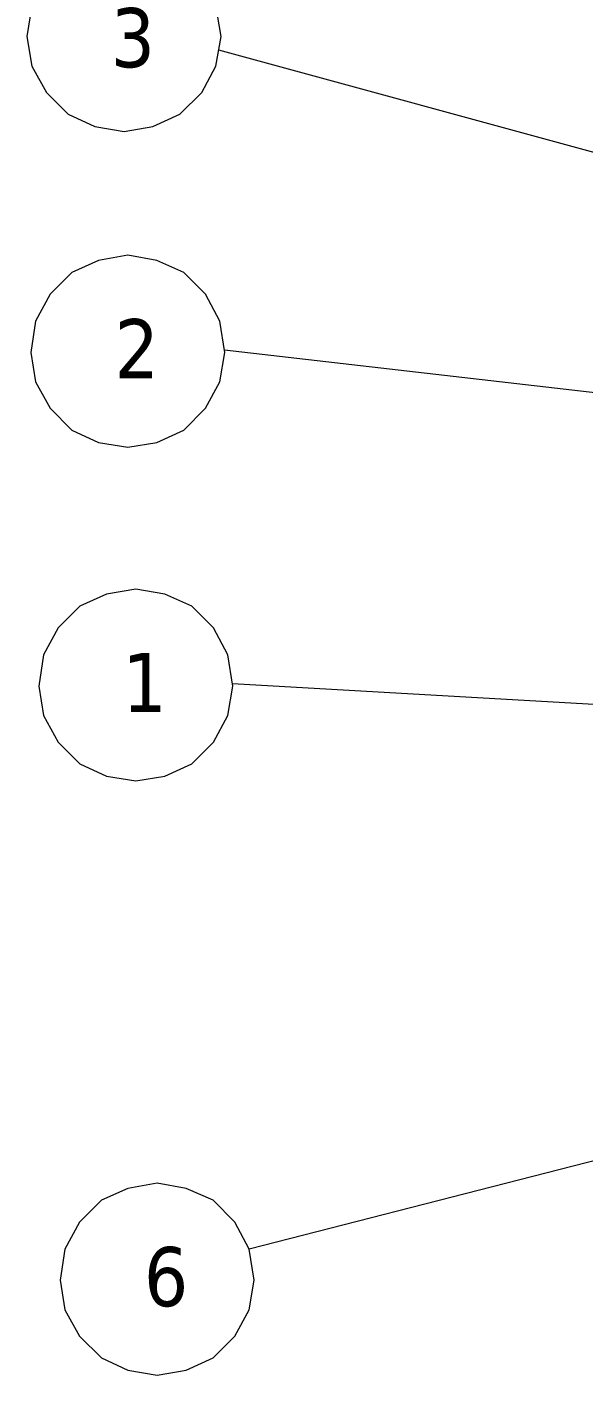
# Model space of a CAD drawing. Header units: millimetres. Extents: x 13152 to 35294, y -6229 to 54471.
# Drawn here: x 28167 to 28520, y 11535 to 12393 of the extents above; entities that cross this region are included whole.
import ezdxf

# ---------------------------------------------------------------- set-up
doc = ezdxf.new("R2010")
doc.units = ezdxf.units.MM
doc.header["$LTSCALE"] = 4
doc.layers.add('铁心', color=3, linetype='Continuous', lineweight=0)
doc.styles.add('Tahoma$001', font='tahoma.ttf', dxfattribs={"height": 2.159784})

msp = doc.modelspace()

# ---------------------------------------------------------------- linework, layer by layer
at = {"layer": '铁心', "lineweight": 13}
for points in [[(28290.03, 12386.51), (28286.72, 12406.39), (28277.68, 12423.56), (28263.83, 12437.41), (28246.66, 12444.94), (28228.29, 12448.25), (28209.62, 12444.94), (28192.75, 12437.41), (28178.9, 12423.56), (28169.56, 12406.39), (28166.55, 12386.51), (28169.56, 12367.84), (28178.9, 12350.97), (28192.75, 12337.12), (28209.62, 12329.28), (28228.29, 12326.27), (28246.66, 12329.28), (28263.83, 12337.12), (28277.68, 12350.97), (28286.72, 12367.84)], [(28292.46, 12185.74), (28289.15, 12205.62), (28280.11, 12222.78), (28266.26, 12236.64), (28249.09, 12244.17), (28230.72, 12247.48), (28212.05, 12244.17), (28195.18, 12236.64), (28181.32, 12222.78), (28171.99, 12205.62), (28168.98, 12185.74), (28171.99, 12167.06), (28181.32, 12150.2), (28195.18, 12136.34), (28212.05, 12128.51), (28230.72, 12125.5), (28249.09, 12128.51), (28266.26, 12136.34), (28280.11, 12150.2), (28289.15, 12167.06)], [(28297.54, 11973.51), (28294.23, 11993.39), (28285.19, 12010.55), (28271.34, 12024.41), (28254.17, 12031.94), (28235.8, 12035.25), (28217.12, 12031.94), (28200.26, 12024.41), (28186.4, 12010.55), (28177.06, 11993.39), (28174.05, 11973.51), (28177.06, 11954.84), (28186.4, 11937.97), (28200.26, 11924.11), (28217.12, 11916.28), (28235.8, 11913.27), (28254.17, 11916.28), (28271.34, 11924.11), (28285.19, 11937.97), (28294.23, 11954.84)], [(28311.15, 11595.7), (28307.84, 11615.58), (28298.8, 11632.75), (28284.95, 11646.61), (28267.78, 11654.13), (28249.41, 11657.45), (28230.74, 11654.13), (28213.87, 11646.61), (28200.02, 11632.75), (28190.68, 11615.58), (28187.67, 11595.7), (28190.68, 11577.03), (28200.02, 11560.16), (28213.87, 11546.31), (28230.74, 11538.48), (28249.41, 11535.47), (28267.78, 11538.48), (28284.95, 11546.31), (28298.8, 11560.16), (28307.84, 11577.03)]]:
    msp.add_lwpolyline(points, close=True, dxfattribs=at)
for points in [[(28797.56, 12239.17), (28288.51, 12377.92), (28288.51, 12377.92)], [(28984.34, 12107.5), (28292.23, 12187.11), (28292.23, 12187.11)], [(28920.21, 11939.31), (28297.31, 11974.88), (28297.31, 11974.88)], [(29029.48, 11800.32), (28307.84, 11615.58), (28307.84, 11615.58)]]:
    msp.add_lwpolyline(points, dxfattribs=at)

# ---------------------------------------------------------------- texts
at = {"layer": '铁心', "lineweight": 13, "style": 'Tahoma$001'}
for s, p in [('3', (28219.81, 12367.08)), ('2', (28222.24, 12169.32)), ('1', (28227.31, 11957.09)), ('6', (28240.93, 11579.28))]:
    msp.add_text(s, height=37.59, dxfattribs=at).set_placement(p)

doc.saveas('drawing.dxf')
